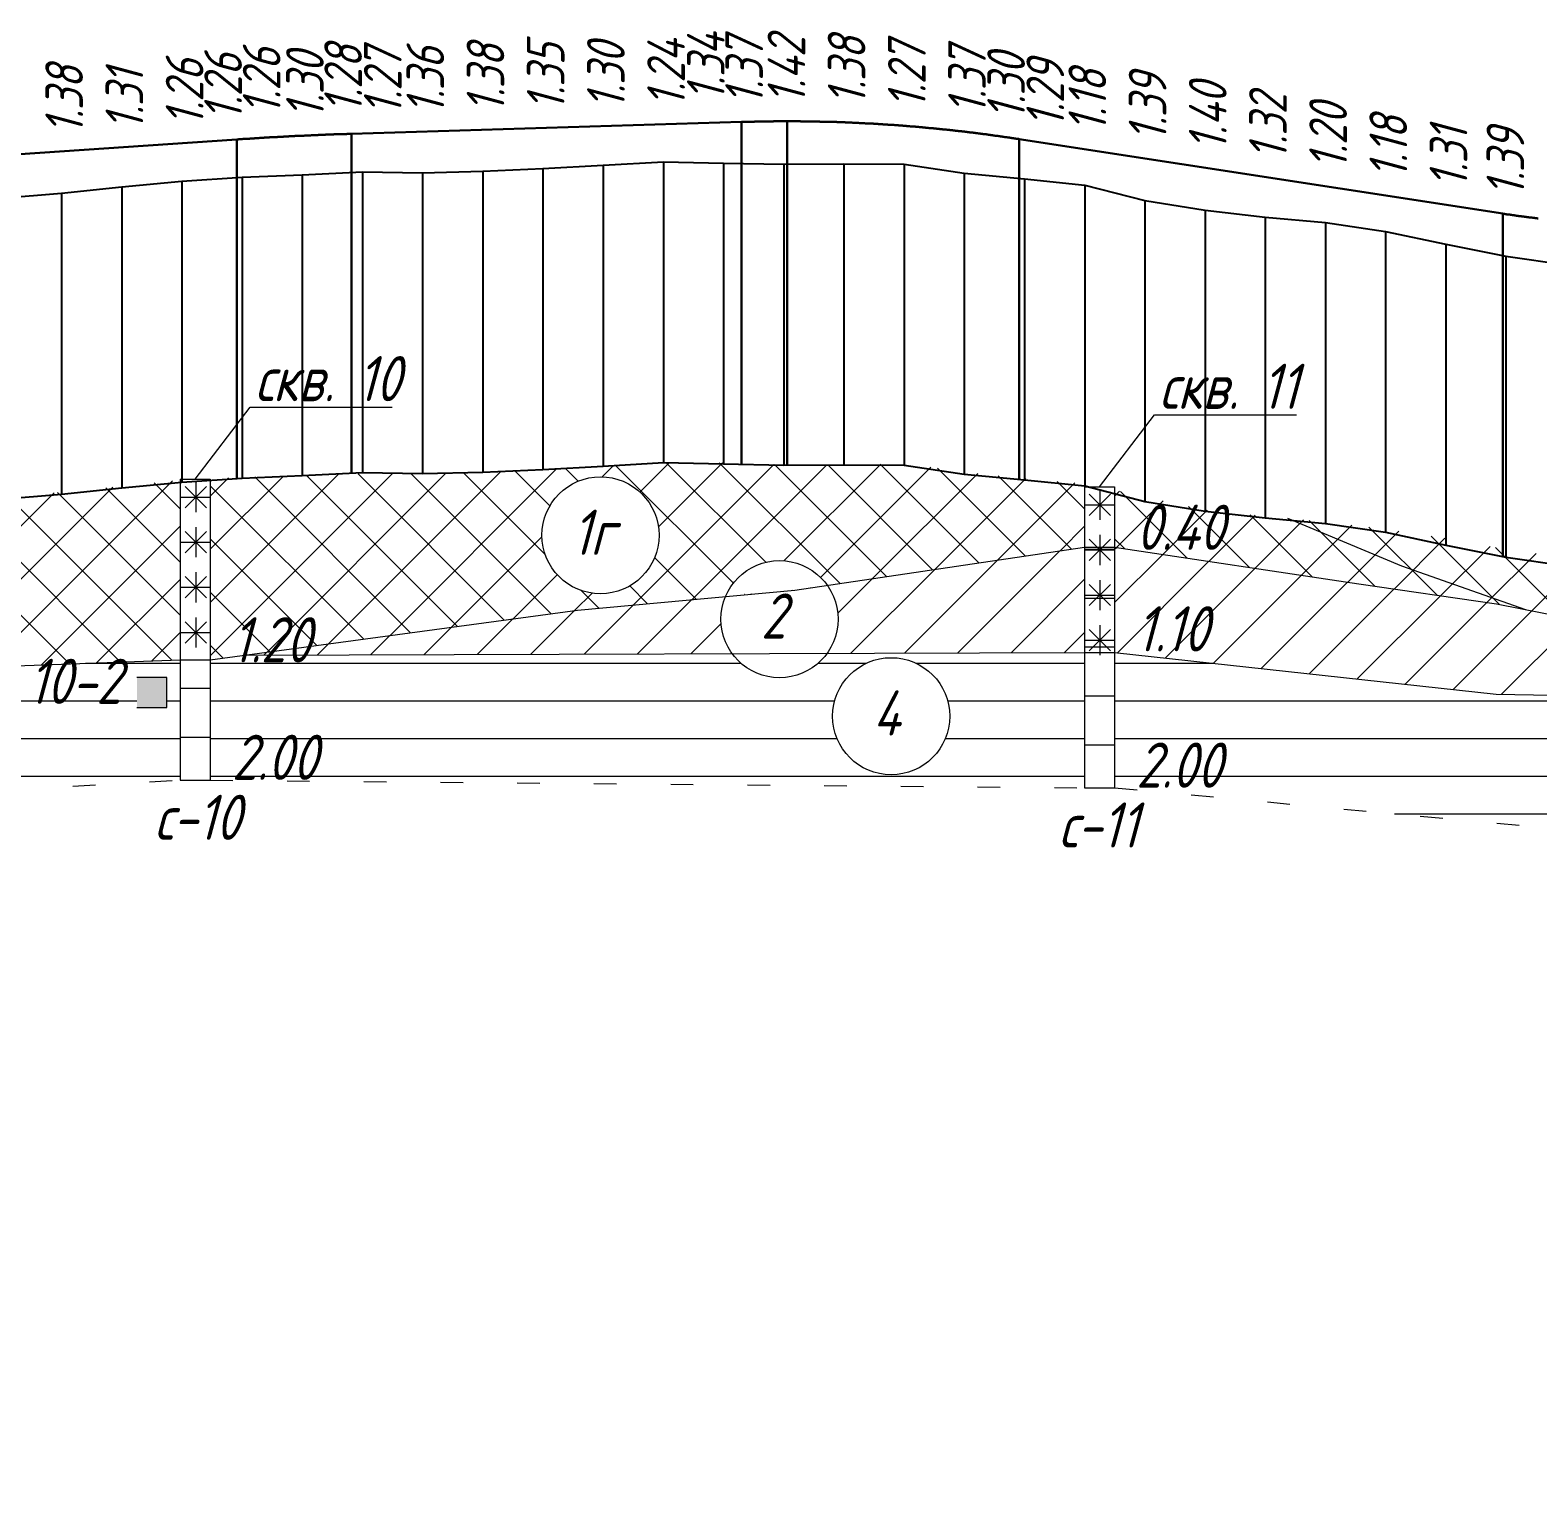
# Model space of a CAD drawing. Extents: x 2172 to 5772, y -842 to -248.
# Drawn here: x 2805.1 to 2905.3, y -519.5 to -422.9 of the extents above; entities that cross this region are included whole.
import ezdxf

# ---------------------------------------------------------------- set-up
doc = ezdxf.new("R2010")
doc.units = 0
doc.header["$MEASUREMENT"] = 0
doc.linetypes.add('CONTI', pattern=[0])
doc.linetypes.add('STROT', pattern=[1.7, 0.5, -1.2])
doc.layers.add('геология', color=7, linetype='CONTINUOUS', lineweight=20)
doc.layers.add('КРАСНЫЙ_ПРОФИЛЬ', color=1, linetype='CONTINUOUS', lineweight=30)
doc.layers.add('РАБОЧИЕ_ОТМЕТКИ', color=1, linetype='CONTINUOUS')
doc.layers.add('ЧЕРНЫЙ_ПРОФИЛЬ', color=7, linetype='CONTINUOUS')
doc.styles.add('ГОСТ', font='gost.TTF', dxfattribs={"oblique": 15, "height": 1})
pattern_1 = [(180, (5161.7915, -2917.6307), (-7e-16, -3.25), [])]

msp = doc.modelspace()

# ---------------------------------------------------------------- hatches: boundary and pattern name
at = {"layer": 'геология', "linetype": 'Continuous'}
h = msp.add_hatch(dxfattribs=at)
h.set_pattern_fill('ANSI31', scale=20, angle=135, style=0)
h.set_pattern_definition([(180, (2172.2283, -872.4663), (-4e-16, -2.5), [])])
h.paths.add_polyline_path([(3105.68, -497.89), (3100.3, -497.51), (3100.3, -519.51)])
h.paths.add_polyline_path([(3098.3, -497.51), (3069.03, -496.46), (3098.3, -519.51)])
h.paths.add_polyline_path([(3095.38, -507.84, -1), (3087.6, -507.84, -1)], flags=16)
h.paths.add_polyline_path([(3098.3, -478.51), (3094.27, -477.33), (3075.95, -477.86), (3057.94, -477.73), (3057.94, -487.73), (3069.03, -496.46), (3098.3, -497.51)])
h.paths.add_polyline_path([(3082.55, -484.72, -1), (3090.33, -484.72, -1)], flags=16)
h.paths.add_polyline_path([(3107.23, -478.3), (3100.3, -478.51), (3100.3, -497.51), (3105.68, -497.89), (3107.23, -491.68)])
h.paths.add_polyline_path([(3055.94, -477.73), (2997.85, -470.68), (2997.85, -480.68), (3055.94, -487.73)])
h.paths.add_polyline_path([(3020.09, -478.79, -1), (3027.87, -478.79, -1)], flags=16)
h.paths.add_polyline_path([(2995.85, -470.68), (2937.15, -467.61), (2937.15, -478.61), (2995.85, -480.68)])
h.paths.add_polyline_path([(2965.27, -474.52, -1), (2973.05, -474.52, -1)], flags=16)
h.paths.add_polyline_path([(2935.15, -467.61), (2902.58, -467.01), (2877.22, -464.24), (2877.22, -473.24), (2935.15, -478.61)])
h.paths.add_polyline_path([(2875.22, -464.24), (2858.1, -464.3, -0.510101), (2851.8, -464.32), (2819.36, -464.43), (2817.12, -464.73), (2817.12, -472.73), (2875.22, -473.24)])
h.paths.add_polyline_path([(2866.26, -468.48, -1), (2858.48, -468.48, -1)], flags=16)
h.paths.add_polyline_path([(2815.12, -464.73), (2788.34, -465.73), (2757.07, -466.98), (2757.07, -475.98), (2815.12, -472.73)])
h.paths.add_polyline_path([(2812.24, -467.9), (2812.24, -465.9), (2814.24, -465.9), (2814.24, -467.9)], flags=16)
h.paths.add_polyline_path([(2755.07, -466.98), (2747.59, -468.75), (2747.59, -484.75), (2752.78, -485.12), (2755.07, -475.98)])
h.paths.add_polyline_path([(2745.59, -468.75), (2724.06, -461.57), (2697.03, -456.87), (2697.03, -469.87), (2715.94, -483.84), (2745.59, -484.75)])
h.paths.add_polyline_path([(2738.95, -474.79, -1), (2731.17, -474.79, -1)], flags=16)
h.paths.add_polyline_path([(2695.03, -456.87), (2675.65, -450.32), (2667.14, -449.29), (2664.2, -449.58, -0.625343), (2657.24, -450.25), (2657.05, -450.27), (2635.84, -449.68), (2635.84, -466.68), (2695.03, -469.87)])
h.paths.add_polyline_path([(2656.51, -459.65, -1), (2664.29, -459.65, -1)], flags=16)
h.paths.add_polyline_path([(2633.84, -449.68), (2615.67, -450.31), (2610.45, -450.49), (2575.11, -449.87), (2575.11, -466.37), (2630.66, -466.66), (2630.66, -464.73), (2632.66, -464.73), (2632.66, -466.67), (2633.84, -466.68)])
h.paths.add_polyline_path([(2573.11, -449.87), (2545.31, -449.81), (2534.16, -449.94), (2525.13, -450.37), (2516.1, -450.79), (2516.1, -466.79), (2573.11, -466.37)])
h.paths.add_polyline_path([(2514.1, -450.8), (2502.32, -453.24), (2488.41, -456.14), (2473.99, -463.35), (2473.99, -477.35), (2501.92, -477.29), (2514.1, -466.79)])
h.paths.add_polyline_path([(2492.07, -466.48, -1), (2484.29, -466.48, -1)], flags=16)
h.paths.add_polyline_path([(3100.97, -498.54), (3109.71, -498.54), (3109.71, -494.03), (3100.97, -494.03)], flags=9)
h.paths.add_polyline_path([(3089.5, -509.89), (3093.52, -509.89), (3093.52, -505.39), (3089.5, -505.39)], flags=8)
h.paths.add_polyline_path([(3084.45, -486.77), (3088.69, -486.77), (3088.69, -482.27), (3084.45, -482.27)], flags=8)
h.paths.add_polyline_path([(3058.62, -488.46), (3067.36, -488.46), (3067.36, -483.96), (3058.62, -483.96)], flags=24)
h.paths.add_polyline_path([(3053.47, -492.45), (3062.42, -492.45), (3062.42, -487.95), (3053.47, -487.95)], flags=9)
h.paths.add_polyline_path([(3100.97, -479.4), (3109.71, -479.4), (3109.71, -474.89), (3100.97, -474.89)], flags=9)
h.paths.add_polyline_path([(3022, -480.84), (3026.23, -480.84), (3026.23, -476.33), (3022, -476.33)], flags=8)
h.paths.add_polyline_path([(2998.52, -481.41), (3007.26, -481.41), (3007.26, -476.9), (2998.52, -476.9)], flags=25)
h.paths.add_polyline_path([(2967.17, -476.57), (2971.41, -476.57), (2971.41, -472.06), (2967.17, -472.06)], flags=8)
h.paths.add_polyline_path([(2937.82, -479.35), (2946.56, -479.35), (2946.56, -474.84), (2937.82, -474.84)], flags=25)
h.paths.add_polyline_path([(2877.9, -473.98), (2886.64, -473.98), (2886.64, -469.47), (2877.9, -469.47)], flags=25)
h.paths.add_polyline_path([(2860.39, -470.53), (2864.62, -470.53), (2864.62, -466.02), (2860.39, -466.02)], flags=8)
h.paths.add_polyline_path([(2817.8, -473.46), (2826.54, -473.46), (2826.54, -468.96), (2817.8, -468.96)], flags=9)
h.paths.add_polyline_path([(2817.8, -465.65), (2825.89, -465.65), (2825.89, -461.14), (2817.8, -461.14)], flags=9)
h.paths.add_polyline_path([(2804.27, -468.41), (2813.44, -468.41), (2813.44, -463.9), (2804.27, -463.9)], flags=9)
h.paths.add_polyline_path([(2757.74, -476.72), (2766.49, -476.72), (2766.49, -472.21), (2757.74, -472.21)], flags=9)
h.paths.add_polyline_path([(2757.75, -467.73), (2765.2, -467.73), (2765.2, -463.23), (2757.75, -463.23)], flags=9)
h.paths.add_polyline_path([(2752.59, -480.71), (2760.26, -480.71), (2760.26, -476.2), (2752.59, -476.2)], flags=9)
h.paths.add_polyline_path([(2748.27, -485.56), (2757.01, -485.56), (2757.01, -481.05), (2748.27, -481.05)], flags=9)
h.paths.add_polyline_path([(2748.27, -469.61), (2756.15, -469.61), (2756.15, -465.1), (2748.27, -465.1)], flags=9)
h.paths.add_polyline_path([(2733.07, -476.84), (2737.31, -476.84), (2737.31, -472.34), (2733.07, -472.34)], flags=8)
h.paths.add_polyline_path([(2697.71, -470.61), (2706.45, -470.61), (2706.45, -466.1), (2697.71, -466.1)], flags=24)
h.paths.add_polyline_path([(2692.56, -474.59), (2700.22, -474.59), (2700.22, -470.09), (2692.56, -470.09)], flags=9)
h.paths.add_polyline_path([(2658.42, -461.7), (2662.65, -461.7), (2662.65, -457.19), (2658.42, -457.19)], flags=8)
h.paths.add_polyline_path([(2636.52, -467.41), (2645.26, -467.41), (2645.26, -462.9), (2636.52, -462.9)], flags=25)
h.paths.add_polyline_path([(2636.52, -450.54), (2645.04, -450.54), (2645.04, -446.04), (2636.52, -446.04)], flags=9)
h.paths.add_polyline_path([(2624.01, -467.23), (2631.25, -467.23), (2631.25, -462.73), (2624.01, -462.73)], flags=9)
h.paths.add_polyline_path([(2575.79, -467.1), (2584.53, -467.1), (2584.53, -462.6), (2575.79, -462.6)], flags=9)
h.paths.add_polyline_path([(2575.79, -450.71), (2584.1, -450.71), (2584.1, -446.2), (2575.79, -446.2)], flags=9)
h.paths.add_polyline_path([(2516.77, -467.53), (2525.51, -467.53), (2525.51, -463.02), (2516.77, -463.02)], flags=9)
h.paths.add_polyline_path([(2516.77, -451.63), (2525.51, -451.63), (2525.51, -447.13), (2516.77, -447.13)], flags=9)
h.paths.add_polyline_path([(2486.19, -468.53), (2490.43, -468.53), (2490.43, -464.02), (2486.19, -464.02)], flags=8)
h.paths.add_polyline_path([(2474.67, -478.32), (2483.41, -478.32), (2483.41, -473.81), (2474.67, -473.81)], flags=9)
h.paths.add_polyline_path([(2474.67, -464.03), (2482.77, -464.03), (2482.77, -459.53), (2474.67, -459.53)], flags=24)
h = msp.add_hatch(dxfattribs=at)
h.set_pattern_fill('ANSI37', color=1, scale=20, style=0)
h.set_pattern_definition([(45, (2172.2283, -872.4663), (-1.767767, 1.767767), []), (135, (2172.2283, -872.4663), (-1.767767, -1.767767), [])])
h.paths.add_polyline_path([(2633.84, -446.71), (2631.23, -446.79), (2627.25, -447.23), (2623.27, -447.6), (2619.23, -447.35), (2615.19, -447), (2611.23, -446.81), (2609.47, -446.76), (2582.25, -450), (2610.45, -450.49), (2615.67, -450.31), (2633.84, -449.68)])
edge = h.paths.add_edge_path()
edge.add_arc((2660.56, -448.22), 3.89, 155.4244, 180, ccw=False)
edge.add_line((2657.02, -446.6), (2655.23, -446.7))
edge.add_line((2655.23, -446.7), (2651.23, -446.78))
edge.add_line((2651.23, -446.78), (2647.23, -446.74))
edge.add_line((2647.23, -446.74), (2643.23, -446.68))
edge.add_line((2643.23, -446.68), (2639.23, -446.68))
edge.add_line((2639.23, -446.68), (2635.84, -446.67))
edge.add_line((2635.84, -446.67), (2635.84, -449.68))
edge.add_line((2635.84, -449.68), (2657.05, -450.27))
edge.add_line((2657.05, -450.27), (2657.24, -450.25))
edge.add_arc((2660.56, -448.22), 3.89, 180, 211.469, ccw=False)
edge = h.paths.add_edge_path()
edge.add_line((2687.23, -448.55), (2683.23, -448.13))
edge.add_line((2683.23, -448.13), (2679.23, -447.52))
edge.add_line((2679.23, -447.52), (2675.19, -447.09))
edge.add_line((2675.19, -447.09), (2671.23, -446.81))
edge.add_line((2671.23, -446.81), (2667.17, -446.39))
edge.add_line((2667.17, -446.39), (2663.71, -445.93))
edge.add_arc((2660.56, -448.22), 3.89, 0, 35.9895, ccw=False)
edge.add_arc((2660.56, -448.22), 3.89, 339.5472, 360, ccw=False)
edge.add_line((2664.2, -449.58), (2667.14, -449.29))
edge.add_line((2667.14, -449.29), (2675.65, -450.32))
edge.add_line((2675.65, -450.32), (2695.03, -456.87))
edge.add_line((2695.03, -456.87), (2695.03, -449.87))
edge.add_line((2695.03, -449.87), (2696.03, -449.87))
edge.add_line((2696.03, -449.87), (2695.23, -449.73))
edge.add_line((2695.23, -449.73), (2691.23, -449.08))
edge.add_line((2691.23, -449.08), (2687.23, -448.55))
h.paths.add_polyline_path([(2745.59, -455.74), (2743.23, -455.72), (2742.07, -455.58), (2739.23, -456.07), (2735.23, -456.46), (2731.23, -456.3), (2727.23, -455.63), (2723.23, -454.86), (2719.23, -454.05), (2715.23, -453.25), (2711.23, -452.5), (2707.23, -451.93), (2703.23, -451.26), (2699.23, -450.46), (2697.03, -450.06), (2697.03, -456.87), (2724.06, -461.57), (2745.59, -468.75)])
h.paths.add_polyline_path([(2755.07, -455.97), (2751.23, -455.87), (2747.59, -455.77), (2747.59, -468.75), (2755.07, -466.98)])
h.paths.add_polyline_path([(2815.12, -452.78), (2811.23, -453.19), (2807.23, -453.58), (2803.23, -453.91), (2799.23, -454.23), (2795.23, -454.5), (2791.23, -454.73), (2787.23, -454.85), (2783.23, -454.99), (2779.23, -455.19), (2775.23, -455.55), (2771.23, -455.79), (2767.23, -455.9), (2763.23, -455.95), (2759.23, -456.01), (2757.07, -455.99), (2757.07, -466.98), (2788.34, -465.73), (2815.12, -464.73)])
edge = h.paths.add_edge_path(flags=16)
edge.add_arc((2783.43, -460.22), 3.89, 0, 360)
edge = h.paths.add_edge_path()
edge.add_line((2875.22, -453.24), (2876.22, -453.24))
edge.add_line((2876.22, -453.24), (2875.23, -453.03))
edge.add_line((2875.23, -453.03), (2871.23, -452.68))
edge.add_line((2871.23, -452.68), (2867.23, -452.25))
edge.add_line((2867.23, -452.25), (2863.23, -451.67))
edge.add_line((2863.23, -451.67), (2859.23, -451.8))
edge.add_line((2859.23, -451.8), (2855.23, -451.78))
edge.add_line((2855.23, -451.78), (2851.23, -451.63))
edge.add_line((2851.23, -451.63), (2847.23, -451.64))
edge.add_line((2847.23, -451.64), (2843.23, -451.89))
edge.add_line((2843.23, -451.89), (2839.23, -452.09))
edge.add_line((2839.23, -452.09), (2835.23, -452.27))
edge.add_line((2835.23, -452.27), (2831.23, -452.33))
edge.add_line((2831.23, -452.33), (2827.23, -452.36))
edge.add_line((2827.23, -452.36), (2823.23, -452.49))
edge.add_line((2823.23, -452.49), (2819.23, -452.6))
edge.add_line((2819.23, -452.6), (2817.12, -452.69))
edge.add_line((2817.12, -452.69), (2817.12, -464.73))
edge.add_line((2817.12, -464.73), (2841.52, -461.43))
edge.add_line((2841.52, -461.43), (2851.36, -460.52))
edge.add_arc((2854.95, -462.03), 3.89, 35.2709, 157.3165, ccw=False)
edge.add_line((2858.12, -459.78), (2875.22, -457.24))
edge.add_line((2875.22, -457.24), (2875.22, -453.24))
edge = h.paths.add_edge_path(flags=16)
edge.add_arc((2843.05, -456.45), 3.89, 0, 360)
h.paths.add_polyline_path([(2888.74, -455.33), (2887.23, -455.19), (2883.23, -454.77), (2879.23, -453.9), (2877.22, -453.46), (2877.22, -457.24), (2893.45, -459.68), (2902.6, -461.02), (2904.55, -461.4), (2896.31, -458.51)])
h.paths.add_polyline_path([(2935.15, -458.59), (2931.23, -458.34), (2927.23, -458.36), (2923.23, -458.39), (2919.23, -458.34), (2915.23, -458.03), (2911.23, -458.11), (2907.23, -457.94), (2903.23, -457.38), (2899.23, -456.66), (2895.23, -456.03), (2891.23, -455.58), (2888.74, -455.33), (2896.31, -458.51), (2904.55, -461.4), (2908.33, -462.13), (2918.13, -462.45), (2926.47, -461.49), (2935.15, -460.11)])
h.paths.add_polyline_path([(2983.23, -458.91), (2979.23, -458.47), (2975.23, -458), (2971.23, -457.83), (2967.23, -457.76), (2963.23, -458.26), (2959.23, -458.32), (2955.23, -458.33), (2951.23, -458.42), (2947.23, -458.48), (2943.23, -458.53), (2939.23, -458.67), (2937.15, -458.63), (2937.15, -460.11), (2952.45, -460.33), (2964.35, -460.26), (2968.65, -459.63), (2976.39, -460.02), (2995.85, -461.68), (2995.85, -460.63), (2995.23, -460.61), (2991.23, -460.04), (2987.23, -459.37)])
h.paths.add_polyline_path([(3035.23, -464.71), (3031.23, -464.53), (3027.23, -464.37), (3023.23, -463.96), (3019.23, -463.4), (3015.23, -462.76), (3011.23, -461.9), (3007.23, -461.25), (3003.23, -460.94), (2999.23, -460.78), (2997.85, -460.72), (2997.85, -461.68), (3007.24, -462.45), (3015.76, -464.47), (3028.12, -466.35), (3036.55, -466.35), (3044.55, -467.49), (3055.94, -469.73), (3055.94, -467.73), (3056.94, -467.73), (3055.23, -467.39), (3051.23, -466.63), (3047.23, -466.09), (3043.23, -465.7), (3039.23, -465.3)])
edge = h.paths.add_edge_path()
edge.add_arc((3085.65, -471.87), 3.89, 119.5058, 180, ccw=False)
edge.add_line((3083.74, -468.48), (3083.23, -468.44))
edge.add_line((3083.23, -468.44), (3079.23, -468.33))
edge.add_line((3079.23, -468.33), (3075.23, -469.28))
edge.add_line((3075.23, -469.28), (3071.23, -469.42))
edge.add_line((3071.23, -469.42), (3067.23, -469.15))
edge.add_line((3067.23, -469.15), (3063.23, -468.64))
edge.add_line((3063.23, -468.64), (3059.23, -468.19))
edge.add_line((3059.23, -468.19), (3057.94, -467.93))
edge.add_line((3057.94, -467.93), (3057.94, -469.73))
edge.add_line((3057.94, -469.73), (3066.48, -472.34))
edge.add_line((3066.48, -472.34), (3075.04, -473.37))
edge.add_line((3075.04, -473.37), (3081.67, -474.77))
edge.add_line((3081.67, -474.77), (3083.43, -475.06))
edge.add_arc((3085.65, -471.87), 3.89, 180, 235.0607, ccw=False)
edge = h.paths.add_edge_path()
edge.add_line((3098.3, -469.57), (3097.55, -469.63))
edge.add_line((3097.55, -469.63), (3095.23, -469.54))
edge.add_line((3095.23, -469.54), (3091.23, -469.35))
edge.add_line((3091.23, -469.35), (3088.2, -468.93))
edge.add_arc((3085.65, -471.87), 3.89, 0, 49.03, ccw=False)
edge.add_arc((3085.65, -471.87), 3.89, -73.4719, 0, ccw=False)
edge.add_line((3086.76, -475.6), (3090.24, -476.16))
edge.add_line((3090.24, -476.16), (3098.3, -478.51))
edge.add_line((3098.3, -478.51), (3098.3, -469.57))
h.paths.add_polyline_path([(3107.23, -469.65), (3103.23, -469.52), (3100.3, -469.51), (3100.3, -478.51), (3107.23, -478.3)])
h.paths.add_polyline_path([(2937.82, -461.04), (2945.7, -461.04), (2945.7, -456.53), (2937.82, -456.53)])
h.paths.add_polyline_path([(2998.52, -462.45), (3006.62, -462.45), (3006.62, -457.95), (2998.52, -457.95)])
h.paths.add_polyline_path([(3058.62, -470.59), (3067.36, -470.59), (3067.36, -466.08), (3058.62, -466.08)])
h.paths.add_polyline_path([(3100.97, -479.4), (3109.71, -479.4), (3109.71, -474.89), (3100.97, -474.89)])
h = msp.add_hatch(dxfattribs=at)
h.set_pattern_fill('ANSI31', scale=20, style=0)
h.set_pattern_definition([(45, (3009.719, -466.3003), (-1.767767, 1.767767), [])])
h.paths.add_polyline_path([(3024.68, -465.91), (3015.76, -464.47), (3007.24, -462.45), (2997.85, -461.68), (2997.85, -470.68), (3055.94, -477.73), (3055.94, -469.73), (3044.55, -467.49), (3036.55, -466.35), (3028.12, -466.35), (3024.68, -465.91, -0.370657), (3027.98, -469.75, -1), (3020.2, -469.75, -0.459155)], flags=16)
h.paths.add_polyline_path([(2270.88, -479.49), (2269.8, -479.49), (2269.8, -481.49), (2267.8, -481.49), (2267.8, -479.49), (2267.23, -479.49), (2267.23, -485.49), (2270.88, -485.49)])
h.paths.add_polyline_path([(2283.85, -477.58), (2272.88, -479.49), (2272.88, -485.49), (2281.35, -483.87), (2283.85, -483.1)])
h.paths.add_polyline_path([(2289.15, -476.66), (2283.85, -477.58), (2283.85, -483.1), (2289.15, -481.46)])
h.paths.add_polyline_path([(2324.49, -470.53), (2289.15, -476.66), (2289.15, -481.46)])
h.paths.add_polyline_path([(2452.64, -457.26), (2408.72, -463.75), (2452.64, -462.26)])
h.paths.add_polyline_path([(2471.99, -457.35), (2454.64, -457.26), (2454.64, -462.26), (2471.99, -463.35)])
h.paths.add_polyline_path([(2488.41, -456.14), (2473.99, -457.35), (2473.99, -463.35)])
h.paths.add_polyline_path([(2875.22, -457.24), (2858.12, -459.78, -0.155125), (2858.84, -462.03, -0.157311), (2858.1, -464.3), (2875.22, -464.24)])
h.paths.add_polyline_path([(2851.06, -462.03, -0.0993), (2851.36, -460.52), (2841.52, -461.43), (2819.36, -464.43), (2851.8, -464.32, -0.15899)])
h.paths.add_polyline_path([(2745.59, -484.75), (2715.94, -483.84), (2745.59, -505.75)])
h.paths.add_polyline_path([(2738.51, -490.07, -1), (2730.73, -490.07, -1)], flags=16)
h.paths.add_polyline_path([(2752.78, -485.12), (2747.59, -484.75), (2747.59, -505.75)])
h.paths.add_polyline_path([(2935.15, -460.11), (2926.47, -461.49), (2918.13, -462.45), (2908.33, -462.13), (2902.6, -461.02), (2893.45, -459.68), (2877.22, -457.24), (2877.22, -464.24), (2902.58, -467.01), (2935.15, -467.61)])
h.paths.add_polyline_path([(2995.85, -461.68), (2976.39, -460.02), (2968.65, -459.63), (2964.35, -460.26), (2952.45, -460.33), (2937.15, -460.11), (2937.15, -467.61), (2995.85, -470.68)])
h.paths.add_polyline_path([(2965.26, -464.37, -1), (2973.04, -464.37, -1)], flags=16)
h.paths.add_polyline_path([(3024.68, -465.91), (3015.76, -464.47), (3007.24, -462.45), (2997.85, -461.68), (2997.85, -470.68), (3023.62, -473.61, -0.37925), (3020.2, -469.75, -0.459155)], flags=0)
h.paths.add_polyline_path([(3055.94, -469.73), (3044.55, -467.49), (3036.55, -466.35), (3028.12, -466.35), (3015.76, -464.47), (3007.24, -462.45), (2997.85, -461.68), (2997.85, -470.68), (3055.94, -477.73)])
h.paths.add_polyline_path([(3020.2, -469.75, -1), (3027.98, -469.75, -1)], flags=0)
h.paths.add_polyline_path([(3022.11, -471.8), (3026.34, -471.8), (3026.34, -467.3), (3022.11, -467.3)], flags=8)
h.paths.add_polyline_path([(2998.52, -471.4), (3006.62, -471.4), (3006.62, -466.9), (2998.52, -466.9)], flags=8)
h.paths.add_polyline_path([(2998.52, -471.4), (3006.62, -471.4), (3006.62, -466.9), (2998.52, -466.9)], flags=8)
h = msp.add_hatch(dxfattribs=at)
h.set_pattern_fill('ANSI31', scale=26, angle=135, style=0)
h.set_pattern_definition(pattern_1)
h.paths.add_polyline_path([(2877.22, -457.24), (2875.22, -457.24), (2875.22, -464.24), (2877.22, -464.24)])
h = msp.add_hatch(dxfattribs=at)
h.set_pattern_fill('ANSI31', scale=26, angle=135, style=0)
h.set_pattern_definition([(180, (5134.7014, -2917.1164), (-7e-16, -3.25), [])])
h.paths.add_polyline_path([(2817.12, -464.73), (2815.12, -464.73), (2815.12, -472.73), (2817.12, -472.73)])
h = msp.add_hatch(dxfattribs=at)
h.set_pattern_fill('ANSI31', scale=26, angle=135, style=0)
h.set_pattern_definition(pattern_1)
h.paths.add_polyline_path([(2877.22, -464.24), (2875.22, -464.24), (2875.22, -473.24), (2877.22, -473.24)])
at = {"layer": 'геология', "ltscale": 7}
msp.add_hatch(color=7, dxfattribs=at).paths.add_polyline_path([(2814.24, -467.9), (2814.24, -465.9), (2812.24, -465.9), (2812.24, -467.9)])

# ---------------------------------------------------------------- linework, layer by layer
at = {"layer": 'геология', "color": 7, "linetype": 'Continuous'}
for p, q in [((2816.12, -452.73), (2819.77, -447.93)), ((2819.77, -447.93), (2829.21, -447.93)), ((2876.22, -453.24), (2879.87, -448.44)), ((2879.87, -448.44), (2889.31, -448.44)), ((2815.12, -452.73), (2817.12, -452.73)), ((2875.22, -453.24), (2877.22, -453.24)), ((2896.31, -458.51), (2888.74, -455.33)), ((2855.96, -460.1), (2875.22, -457.24)), ((2875.22, -457.24), (2877.22, -457.24)), ((2875.22, -457.24), (2877.22, -457.24)), ((2877.22, -457.24), (2893.45, -459.68)), ((2904.55, -461.4), (2896.31, -458.51)), ((2893.45, -459.68), (2902.6, -461.02)), ((2841.52, -461.43), (2855.96, -460.1)), ((2817.12, -464.73), (2841.52, -461.43)), ((2902.6, -461.02), (2908.33, -462.13)), ((2788.34, -465.73), (2815.12, -464.73)), ((2815.12, -464.73), (2817.12, -464.73)), ((2815.12, -464.73), (2817.12, -464.73)), ((2819.36, -464.43), (2875.22, -464.24)), ((2875.22, -464.24), (2877.22, -464.24)), ((2875.22, -464.24), (2877.22, -464.24)), ((2877.22, -464.24), (2902.58, -467.01)), ((2902.58, -467.01), (2935.15, -467.61)), ((2815.12, -472.73), (2817.12, -472.73)), ((2815.12, -472.73), (2817.12, -472.73)), ((2875.22, -473.24), (2877.22, -473.24)), ((2875.22, -473.24), (2877.22, -473.24))]:
    msp.add_line(p, q, dxfattribs=at)
at = {"layer": 'геология', "color": 7, "linetype": 'Continuous', "ltscale": 5}
for p, q in [((2815.12, -452.73), (2815.12, -472.73)), ((2817.12, -452.73), (2817.12, -472.73)), ((2875.22, -453.24), (2875.22, -473.24)), ((2877.22, -453.24), (2877.22, -473.24))]:
    msp.add_line(p, q, dxfattribs=at)
at = {"layer": 'геология', "color": 1, "linetype": 'Continuous'}
for p, q in [((2815.44, -454.62), (2816.86, -453.2)), ((2816.86, -454.62), (2815.44, -453.2)), ((2816.15, -452.91), (2816.15, -454.91)), ((2875.53, -455.13), (2876.94, -453.72)), ((2876.94, -455.13), (2875.53, -453.72)), ((2876.24, -453.43), (2876.24, -455.43)), ((2815.15, -453.91), (2817.15, -453.91)), ((2875.24, -454.43), (2877.24, -454.43)), ((2816.15, -455.91), (2816.15, -457.91)), ((2815.15, -456.91), (2817.15, -456.91)), ((2815.44, -457.62), (2816.86, -456.2)), ((2816.86, -457.62), (2815.44, -456.2)), ((2875.53, -458.13), (2876.94, -456.72)), ((2876.94, -458.13), (2875.53, -456.72)), ((2876.24, -456.43), (2876.24, -458.43)), ((2875.24, -457.43), (2877.24, -457.43)), ((2816.15, -458.91), (2816.15, -460.91)), ((2815.15, -459.91), (2817.15, -459.91)), ((2815.44, -460.62), (2816.86, -459.2)), ((2816.86, -460.62), (2815.44, -459.2)), ((2875.53, -461.13), (2876.94, -459.72)), ((2876.94, -461.13), (2875.53, -459.72)), ((2876.24, -459.43), (2876.24, -461.43)), ((2875.24, -460.43), (2877.24, -460.43)), ((2816.15, -461.91), (2816.15, -463.91)), ((2815.15, -462.91), (2817.15, -462.91)), ((2815.44, -463.62), (2816.86, -462.2)), ((2816.86, -463.62), (2815.44, -462.2)), ((2875.53, -464.13), (2876.94, -462.72)), ((2876.94, -464.13), (2875.53, -462.72)), ((2876.24, -462.43), (2876.24, -464.43)), ((2875.24, -463.43), (2877.24, -463.43))]:
    msp.add_line(p, q, dxfattribs=at)
at = {"layer": 'геология', "color": 7, "ltscale": 7}
for p, q in [((2814.24, -465.9), (2812.24, -465.9)), ((2814.24, -467.9), (2814.24, -465.9)), ((2812.24, -467.9), (2814.24, -467.9))]:
    msp.add_line(p, q, dxfattribs=at)
at = {"layer": 'геология', "color": 7, "linetype": 'STROT', "ltscale": 3}
for p, q in [((2757.07, -475.98), (2815.12, -472.73)), ((2817.12, -472.73), (2875.22, -473.24)), ((2877.22, -473.24), (2935.15, -478.61))]:
    msp.add_line(p, q, dxfattribs=at)
at = {"layer": 'геология', "color": 7, "linetype": 'Continuous'}
for centre in [(2843.05, -456.45), (2854.95, -462.03), (2862.37, -468.48)]:
    msp.add_circle(centre, 3.89, dxfattribs=at)
at = {"layer": 'КРАСНЫЙ_ПРОФИЛЬ'}
for p, q in [((2826.5, -429.77), (2852.42, -428.98)), ((2826.5, -429.77), (2826.5, -452.32)), ((2852.42, -428.98), (2852.42, -451.72)), ((2855.46, -428.93), (2855.46, -451.78)), ((2775.63, -433.1), (2818.89, -430.14)), ((2818.89, -430.14), (2818.89, -452.66)), ((2870.87, -430.12), (2870.87, -452.72)), ((2870.87, -430.12), (2903.01, -435.07)), ((2903.01, -435.07), (2903.01, -457.84))]:
    msp.add_line(p, q, dxfattribs=at)
for points in [[(2818.89, -430.14), (2818.93, -430.14), (2818.97, -430.14), (2819.01, -430.13), (2819.05, -430.13), (2819.09, -430.13), (2819.13, -430.13), (2819.17, -430.12), (2819.21, -430.12), (2819.23, -430.12), (2819.25, -430.12), (2819.29, -430.11), (2819.33, -430.11), (2819.37, -430.11), (2819.41, -430.11), (2819.45, -430.1), (2819.49, -430.1), (2819.53, -430.1), (2819.57, -430.1), (2819.61, -430.09), (2819.65, -430.09), (2819.69, -430.09), (2819.73, -430.09), (2819.77, -430.08), (2819.81, -430.08), (2819.85, -430.08), (2819.89, -430.08), (2819.93, -430.07), (2819.97, -430.07), (2820.01, -430.07), (2820.04, -430.07), (2820.08, -430.06), (2820.12, -430.06), (2820.16, -430.06), (2820.2, -430.06), (2820.24, -430.05), (2820.28, -430.05), (2820.32, -430.05), (2820.36, -430.05), (2820.4, -430.04), (2820.44, -430.04), (2820.48, -430.04), (2820.52, -430.04), (2820.56, -430.03), (2820.6, -430.03), (2820.64, -430.03), (2820.68, -430.03), (2820.72, -430.02), (2820.76, -430.02), (2820.8, -430.02), (2820.84, -430.02), (2820.88, -430.02), (2820.92, -430.01), (2820.96, -430.01), (2821, -430.01), (2821.04, -430.01), (2821.08, -430), (2821.12, -430), (2821.16, -430), (2821.2, -430), (2821.24, -429.99), (2821.28, -429.99), (2821.32, -429.99), (2821.36, -429.99), (2821.4, -429.99), (2821.44, -429.98), (2821.48, -429.98), (2821.52, -429.98), (2821.56, -429.98), (2821.6, -429.97), (2821.64, -429.97), (2821.68, -429.97), (2821.72, -429.97), (2821.76, -429.97), (2821.8, -429.96), (2821.84, -429.96), (2821.88, -429.96), (2821.92, -429.96), (2821.96, -429.96), (2822, -429.95), (2822.04, -429.95), (2822.08, -429.95), (2822.12, -429.95), (2822.16, -429.94), (2822.2, -429.94), (2822.24, -429.94), (2822.28, -429.94), (2822.32, -429.94), (2822.36, -429.93), (2822.4, -429.93), (2822.44, -429.93), (2822.48, -429.93), (2822.52, -429.93), (2822.56, -429.92), (2822.6, -429.92), (2822.64, -429.92), (2822.68, -429.92), (2822.72, -429.92), (2822.76, -429.91), (2822.8, -429.91), (2822.84, -429.91), (2822.87, -429.91), (2822.91, -429.91), (2822.95, -429.9), (2822.99, -429.9), (2823.03, -429.9), (2823.07, -429.9), (2823.11, -429.9), (2823.15, -429.9), (2823.19, -429.89), (2823.23, -429.89), (2823.23, -429.89), (2823.27, -429.89), (2823.31, -429.89), (2823.35, -429.89), (2823.39, -429.88), (2823.43, -429.88), (2823.47, -429.88), (2823.51, -429.88), (2823.55, -429.88), (2823.59, -429.87), (2823.63, -429.87), (2823.67, -429.87), (2823.71, -429.87), (2823.75, -429.87), (2823.79, -429.87), (2823.83, -429.86), (2823.87, -429.86), (2823.91, -429.86), (2823.95, -429.86), (2823.99, -429.86), (2824.03, -429.86), (2824.07, -429.85), (2824.11, -429.85), (2824.15, -429.85), (2824.19, -429.85), (2824.23, -429.85), (2824.27, -429.85), (2824.31, -429.84), (2824.35, -429.84), (2824.39, -429.84), (2824.43, -429.84), (2824.47, -429.84), (2824.51, -429.84), (2824.55, -429.83), (2824.59, -429.83), (2824.63, -429.83), (2824.67, -429.83), (2824.71, -429.83), (2824.75, -429.83), (2824.79, -429.82), (2824.83, -429.82), (2824.87, -429.82), (2824.91, -429.82), (2824.95, -429.82), (2824.99, -429.82), (2825.03, -429.82), (2825.07, -429.81), (2825.11, -429.81), (2825.15, -429.81), (2825.19, -429.81), (2825.23, -429.81), (2825.27, -429.81), (2825.31, -429.81), (2825.35, -429.8), (2825.39, -429.8), (2825.43, -429.8), (2825.47, -429.8), (2825.51, -429.8), (2825.55, -429.8), (2825.59, -429.8), (2825.63, -429.79), (2825.67, -429.79), (2825.7, -429.79), (2825.74, -429.79), (2825.78, -429.79), (2825.82, -429.79), (2825.86, -429.79), (2825.9, -429.78), (2825.94, -429.78), (2825.98, -429.78), (2826.02, -429.78), (2826.06, -429.78), (2826.1, -429.78), (2826.14, -429.78), (2826.18, -429.78), (2826.22, -429.77), (2826.26, -429.77), (2826.3, -429.77), (2826.34, -429.77), (2826.38, -429.77), (2826.42, -429.77), (2826.46, -429.77), (2826.5, -429.77)], [(2852.42, -428.98), (2852.46, -428.98), (2852.5, -428.97), (2852.54, -428.97), (2852.58, -428.97), (2852.62, -428.97), (2852.66, -428.97), (2852.7, -428.97), (2852.74, -428.97), (2852.78, -428.97), (2852.82, -428.97), (2852.86, -428.96), (2852.9, -428.96), (2852.94, -428.96), (2852.98, -428.96), (2853.02, -428.96), (2853.06, -428.96), (2853.1, -428.96), (2853.14, -428.96), (2853.18, -428.96), (2853.22, -428.96), (2853.26, -428.96), (2853.3, -428.95), (2853.34, -428.95), (2853.38, -428.95), (2853.42, -428.95), (2853.46, -428.95), (2853.5, -428.95), (2853.54, -428.95), (2853.58, -428.95), (2853.62, -428.95), (2853.66, -428.95), (2853.7, -428.95), (2853.74, -428.95), (2853.78, -428.95), (2853.82, -428.94), (2853.86, -428.94), (2853.9, -428.94), (2853.94, -428.94), (2853.98, -428.94), (2854.02, -428.94), (2854.06, -428.94), (2854.1, -428.94), (2854.13, -428.94), (2854.17, -428.94), (2854.21, -428.94), (2854.25, -428.94), (2854.29, -428.94), (2854.33, -428.94), (2854.37, -428.94), (2854.41, -428.94), (2854.45, -428.94), (2854.49, -428.94), (2854.53, -428.94), (2854.57, -428.93), (2854.61, -428.93), (2854.65, -428.93), (2854.69, -428.93), (2854.73, -428.93), (2854.77, -428.93), (2854.81, -428.93), (2854.85, -428.93), (2854.89, -428.93), (2854.93, -428.93), (2854.97, -428.93), (2855.01, -428.93), (2855.05, -428.93), (2855.09, -428.93), (2855.13, -428.93), (2855.17, -428.93), (2855.21, -428.93), (2855.23, -428.93), (2855.25, -428.93), (2855.29, -428.93), (2855.33, -428.93), (2855.37, -428.93), (2855.41, -428.93), (2855.45, -428.93), (2855.49, -428.93), (2855.53, -428.93), (2855.57, -428.93), (2855.61, -428.93), (2855.65, -428.93), (2855.69, -428.93), (2855.73, -428.93), (2855.77, -428.93), (2855.81, -428.93), (2855.85, -428.93), (2855.89, -428.93), (2855.93, -428.93), (2855.97, -428.93), (2856.01, -428.93), (2856.05, -428.93), (2856.09, -428.93), (2856.13, -428.93), (2856.17, -428.93), (2856.21, -428.93), (2856.25, -428.93), (2856.29, -428.93), (2856.33, -428.93), (2856.37, -428.94), (2856.41, -428.94), (2856.45, -428.94), (2856.49, -428.94), (2856.53, -428.94), (2856.57, -428.94), (2856.61, -428.94), (2856.65, -428.94), (2856.69, -428.94), (2856.73, -428.94), (2856.77, -428.94), (2856.81, -428.94), (2856.85, -428.94), (2856.89, -428.94), (2856.93, -428.94), (2856.97, -428.94), (2857.01, -428.94), (2857.05, -428.94), (2857.09, -428.94), (2857.13, -428.95), (2857.17, -428.95), (2857.21, -428.95), (2857.25, -428.95), (2857.29, -428.95), (2857.33, -428.95), (2857.37, -428.95), (2857.41, -428.95), (2857.45, -428.95), (2857.49, -428.95), (2857.53, -428.95), (2857.57, -428.95), (2857.61, -428.95), (2857.65, -428.96), (2857.69, -428.96), (2857.73, -428.96), (2857.77, -428.96), (2857.81, -428.96), (2857.85, -428.96), (2857.89, -428.96), (2857.93, -428.96), (2857.97, -428.96), (2858.01, -428.96), (2858.05, -428.96), (2858.09, -428.97), (2858.13, -428.97), (2858.17, -428.97), (2858.21, -428.97), (2858.25, -428.97), (2858.29, -428.97), (2858.33, -428.97), (2858.37, -428.97), (2858.41, -428.97), (2858.45, -428.98), (2858.49, -428.98), (2858.53, -428.98), (2858.57, -428.98), (2858.61, -428.98), (2858.65, -428.98), (2858.69, -428.98), (2858.73, -428.98), (2858.77, -428.99), (2858.81, -428.99), (2858.85, -428.99), (2858.89, -428.99), (2858.93, -428.99), (2858.97, -428.99), (2859.01, -428.99), (2859.05, -429), (2859.09, -429), (2859.13, -429), (2859.17, -429), (2859.21, -429), (2859.23, -429), (2859.25, -429), (2859.29, -429), (2859.33, -429.01), (2859.37, -429.01), (2859.41, -429.01), (2859.45, -429.01), (2859.49, -429.01), (2859.53, -429.01), (2859.57, -429.02), (2859.61, -429.02), (2859.65, -429.02), (2859.69, -429.02), (2859.73, -429.02), (2859.77, -429.02), (2859.81, -429.03), (2859.85, -429.03), (2859.89, -429.03), (2859.93, -429.03), (2859.97, -429.03), (2860.01, -429.03), (2860.05, -429.04), (2860.09, -429.04), (2860.13, -429.04), (2860.17, -429.04), (2860.21, -429.04), (2860.25, -429.05), (2860.29, -429.05), (2860.33, -429.05), (2860.37, -429.05), (2860.41, -429.05), (2860.45, -429.06), (2860.49, -429.06), (2860.53, -429.06), (2860.57, -429.06), (2860.61, -429.06), (2860.65, -429.07), (2860.69, -429.07), (2860.73, -429.07), (2860.77, -429.07), (2860.81, -429.07), (2860.85, -429.08), (2860.89, -429.08), (2860.93, -429.08), (2860.97, -429.08), (2861.01, -429.08), (2861.05, -429.09), (2861.09, -429.09), (2861.13, -429.09), (2861.17, -429.09), (2861.21, -429.1), (2861.25, -429.1), (2861.29, -429.1), (2861.33, -429.1), (2861.37, -429.11), (2861.41, -429.11), (2861.45, -429.11), (2861.49, -429.11), (2861.53, -429.12), (2861.57, -429.12), (2861.6, -429.12), (2861.64, -429.12), (2861.68, -429.12), (2861.72, -429.13), (2861.76, -429.13), (2861.8, -429.13), (2861.84, -429.14), (2861.88, -429.14), (2861.92, -429.14), (2861.96, -429.14), (2862, -429.15), (2862.04, -429.15), (2862.08, -429.15), (2862.12, -429.15), (2862.16, -429.16), (2862.2, -429.16), (2862.24, -429.16), (2862.28, -429.16), (2862.32, -429.17), (2862.36, -429.17), (2862.4, -429.17), (2862.44, -429.18), (2862.48, -429.18), (2862.52, -429.18), (2862.56, -429.18), (2862.6, -429.19), (2862.64, -429.19), (2862.68, -429.19), (2862.72, -429.2), (2862.76, -429.2), (2862.8, -429.2), (2862.84, -429.2), (2862.88, -429.21), (2862.92, -429.21), (2862.96, -429.21), (2863, -429.22), (2863.04, -429.22), (2863.08, -429.22), (2863.12, -429.22), (2863.16, -429.23), (2863.2, -429.23), (2863.23, -429.23), (2863.24, -429.23), (2863.28, -429.24), (2863.32, -429.24), (2863.36, -429.24), (2863.4, -429.25), (2863.44, -429.25), (2863.48, -429.25), (2863.52, -429.26), (2863.56, -429.26), (2863.6, -429.26), (2863.64, -429.27), (2863.68, -429.27), (2863.72, -429.27), (2863.76, -429.28), (2863.8, -429.28), (2863.84, -429.28), (2863.88, -429.29), (2863.92, -429.29), (2863.96, -429.29), (2864, -429.3), (2864.04, -429.3), (2864.08, -429.3), (2864.12, -429.31), (2864.16, -429.31), (2864.2, -429.31), (2864.24, -429.32), (2864.28, -429.32), (2864.32, -429.32), (2864.36, -429.33), (2864.4, -429.33), (2864.44, -429.33), (2864.48, -429.34), (2864.52, -429.34), (2864.56, -429.35), (2864.6, -429.35), (2864.64, -429.35), (2864.68, -429.36), (2864.72, -429.36), (2864.76, -429.36), (2864.8, -429.37), (2864.84, -429.37), (2864.88, -429.38), (2864.92, -429.38), (2864.96, -429.38), (2865, -429.39), (2865.04, -429.39), (2865.08, -429.39), (2865.12, -429.4), (2865.16, -429.4), (2865.2, -429.41), (2865.24, -429.41), (2865.28, -429.41), (2865.32, -429.42), (2865.36, -429.42), (2865.4, -429.43), (2865.44, -429.43), (2865.48, -429.43), (2865.52, -429.44), (2865.56, -429.44), (2865.6, -429.45), (2865.64, -429.45), (2865.68, -429.45), (2865.72, -429.46), (2865.76, -429.46), (2865.8, -429.47), (2865.84, -429.47), (2865.88, -429.47), (2865.92, -429.48), (2865.96, -429.48), (2866, -429.49), (2866.04, -429.49), (2866.08, -429.5), (2866.12, -429.5), (2866.16, -429.5), (2866.2, -429.51), (2866.24, -429.51), (2866.28, -429.52), (2866.32, -429.52), (2866.36, -429.53), (2866.4, -429.53), (2866.44, -429.53), (2866.48, -429.54), (2866.52, -429.54), (2866.56, -429.55), (2866.6, -429.55), (2866.64, -429.56), (2866.68, -429.56), (2866.72, -429.57), (2866.76, -429.57), (2866.8, -429.57), (2866.84, -429.58), (2866.88, -429.58), (2866.92, -429.59), (2866.96, -429.59), (2867, -429.6), (2867.04, -429.6), (2867.08, -429.61), (2867.12, -429.61), (2867.16, -429.62), (2867.2, -429.62), (2867.23, -429.62), (2867.24, -429.62), (2867.28, -429.63), (2867.32, -429.63), (2867.36, -429.64), (2867.4, -429.64), (2867.44, -429.65), (2867.48, -429.65), (2867.52, -429.66), (2867.56, -429.66), (2867.6, -429.67), (2867.64, -429.67), (2867.68, -429.68), (2867.72, -429.68), (2867.76, -429.69), (2867.8, -429.69), (2867.84, -429.7), (2867.88, -429.7), (2867.92, -429.71), (2867.96, -429.71), (2868, -429.72), (2868.04, -429.72), (2868.08, -429.73), (2868.12, -429.73), (2868.16, -429.74), (2868.2, -429.74), (2868.24, -429.75), (2868.28, -429.75), (2868.32, -429.76), (2868.36, -429.76), (2868.4, -429.77), (2868.44, -429.77), (2868.48, -429.78), (2868.52, -429.78), (2868.56, -429.79), (2868.6, -429.79), (2868.64, -429.8), (2868.68, -429.8), (2868.72, -429.81), (2868.76, -429.82), (2868.8, -429.82), (2868.84, -429.83), (2868.88, -429.83), (2868.92, -429.84), (2868.96, -429.84), (2869, -429.85), (2869.04, -429.85), (2869.07, -429.86), (2869.11, -429.86), (2869.15, -429.87), (2869.19, -429.87), (2869.23, -429.88), (2869.27, -429.89), (2869.31, -429.89), (2869.35, -429.9), (2869.39, -429.9), (2869.43, -429.91), (2869.47, -429.91), (2869.51, -429.92), (2869.55, -429.92), (2869.59, -429.93), (2869.63, -429.94), (2869.67, -429.94), (2869.71, -429.95), (2869.75, -429.95), (2869.79, -429.96), (2869.83, -429.96), (2869.87, -429.97), (2869.91, -429.98), (2869.95, -429.98), (2869.99, -429.99), (2870.03, -429.99), (2870.07, -430), (2870.11, -430.01), (2870.15, -430.01), (2870.19, -430.02), (2870.23, -430.02), (2870.27, -430.03), (2870.31, -430.03), (2870.35, -430.04), (2870.39, -430.05), (2870.43, -430.05), (2870.47, -430.06), (2870.51, -430.06), (2870.55, -430.07), (2870.59, -430.08), (2870.63, -430.08), (2870.67, -430.09), (2870.71, -430.09), (2870.75, -430.1), (2870.79, -430.11), (2870.83, -430.11), (2870.87, -430.12)], [(2903.01, -435.07), (2903.05, -435.08), (2903.09, -435.08), (2903.13, -435.09), (2903.17, -435.1), (2903.21, -435.1), (2903.23, -435.11), (2903.25, -435.11), (2903.29, -435.12), (2903.33, -435.12), (2903.37, -435.13), (2903.41, -435.13), (2903.45, -435.14), (2903.49, -435.14), (2903.53, -435.15), (2903.57, -435.16), (2903.61, -435.16), (2903.65, -435.17), (2903.69, -435.17), (2903.73, -435.18), (2903.77, -435.18), (2903.81, -435.19), (2903.85, -435.2), (2903.89, -435.2), (2903.93, -435.21), (2903.97, -435.21), (2904.01, -435.22), (2904.05, -435.22), (2904.09, -435.23), (2904.13, -435.23), (2904.17, -435.24), (2904.21, -435.25), (2904.25, -435.25), (2904.29, -435.26), (2904.33, -435.26), (2904.37, -435.27), (2904.41, -435.27), (2904.45, -435.28), (2904.49, -435.28), (2904.53, -435.29), (2904.57, -435.29), (2904.61, -435.3), (2904.65, -435.3), (2904.69, -435.31), (2904.73, -435.31), (2904.77, -435.32), (2904.8, -435.32), (2904.84, -435.33), (2904.88, -435.33), (2904.92, -435.34), (2904.96, -435.34), (2905, -435.35), (2905.04, -435.35), (2905.08, -435.36), (2905.12, -435.36), (2905.16, -435.37), (2905.2, -435.37), (2905.24, -435.38), (2905.28, -435.38), (2905.32, -435.39), (2905.36, -435.39)]]:
    msp.add_lwpolyline(points, dxfattribs=at)
at = {"layer": 'ЧЕРНЫЙ_ПРОФИЛЬ'}
for p, q in [((2839.23, -432.08), (2843.23, -431.86)), ((2843.23, -431.86), (2847.23, -431.62)), ((2843.23, -431.86), (2843.23, -451.86)), ((2847.23, -431.62), (2847.23, -451.62)), ((2847.23, -431.62), (2851.23, -431.71)), ((2851.23, -431.71), (2851.23, -451.71)), ((2851.23, -431.71), (2855.23, -431.79)), ((2855.23, -431.79), (2859.23, -431.77)), ((2855.23, -431.79), (2855.23, -451.79)), ((2859.23, -431.77), (2859.23, -451.77)), ((2859.23, -431.77), (2863.23, -431.79)), ((2863.23, -431.79), (2863.23, -451.79)), ((2863.23, -431.79), (2867.23, -432.38)), ((2815.23, -432.92), (2819.23, -432.65)), ((2819.23, -432.65), (2823.23, -432.49)), ((2819.23, -432.65), (2819.23, -452.65)), ((2823.23, -432.49), (2827.23, -432.29)), ((2823.23, -432.49), (2823.23, -452.49)), ((2827.23, -432.29), (2827.23, -452.29)), ((2827.23, -432.29), (2831.23, -432.35)), ((2831.23, -432.35), (2835.23, -432.26)), ((2831.23, -432.35), (2831.23, -452.35)), ((2835.23, -432.26), (2839.23, -432.08)), ((2835.23, -432.26), (2835.23, -452.26)), ((2839.23, -432.08), (2839.23, -452.08)), ((2867.23, -432.38), (2867.23, -452.38)), ((2867.23, -432.38), (2871.23, -432.76)), ((2871.23, -432.76), (2871.23, -452.76)), ((2871.23, -432.76), (2875.23, -433.17)), ((2803.23, -434.05), (2807.23, -433.71)), ((2807.23, -433.71), (2811.23, -433.3)), ((2807.23, -433.71), (2807.23, -453.71)), ((2811.23, -433.3), (2815.23, -432.92)), ((2811.23, -433.3), (2811.23, -453.3)), ((2815.23, -432.92), (2815.23, -452.92)), ((2875.23, -433.17), (2875.23, -453.17)), ((2875.23, -433.17), (2879.23, -434.21)), ((2879.23, -434.21), (2879.23, -454.21)), ((2879.23, -434.21), (2883.23, -434.84)), ((2883.23, -434.84), (2883.23, -454.84)), ((2883.23, -434.84), (2887.23, -435.3)), ((2887.23, -435.3), (2887.23, -455.3)), ((2887.23, -435.3), (2891.23, -435.66)), ((2891.23, -435.66), (2891.23, -455.66)), ((2891.23, -435.66), (2895.23, -436.25)), ((2895.23, -436.25), (2895.23, -456.25)), ((2895.23, -436.25), (2899.23, -437.11)), ((2899.23, -437.11), (2899.23, -457.11)), ((2899.23, -437.11), (2903.23, -437.9)), ((2903.23, -437.9), (2903.23, -457.9)), ((2903.23, -437.9), (2907.23, -438.48)), ((2839.23, -452.08), (2843.23, -451.86)), ((2843.23, -451.86), (2847.23, -451.62)), ((2847.23, -451.62), (2851.23, -451.71)), ((2851.23, -451.71), (2855.23, -451.79)), ((2855.23, -451.79), (2859.23, -451.77)), ((2859.23, -451.77), (2863.23, -451.79)), ((2863.23, -451.79), (2867.23, -452.38)), ((2815.23, -452.92), (2819.23, -452.65)), ((2819.23, -452.65), (2823.23, -452.49)), ((2823.23, -452.49), (2827.23, -452.29)), ((2827.23, -452.29), (2831.23, -452.35)), ((2831.23, -452.35), (2835.23, -452.26)), ((2835.23, -452.26), (2839.23, -452.08)), ((2867.23, -452.38), (2871.23, -452.76)), ((2871.23, -452.76), (2875.23, -453.17)), ((2803.23, -454.05), (2807.23, -453.71)), ((2807.23, -453.71), (2811.23, -453.3)), ((2811.23, -453.3), (2815.23, -452.92)), ((2875.23, -453.17), (2879.23, -454.21)), ((2879.23, -454.21), (2883.23, -454.84)), ((2883.23, -454.84), (2887.23, -455.3)), ((2887.23, -455.3), (2891.23, -455.66)), ((2891.23, -455.66), (2895.23, -456.25)), ((2895.23, -456.25), (2899.23, -457.11)), ((2899.23, -457.11), (2903.23, -457.9)), ((2903.23, -457.9), (2907.23, -458.48))]:
    msp.add_line(p, q, dxfattribs=at)

# ---------------------------------------------------------------- texts
at = {"layer": 'геология', "color": 7, "lineweight": -3, "style": 'ГОСТ', "oblique": 15}
for s, p in [('скв. 10', (2820.08, -447.54)), ('скв. 11', (2880.18, -448.05)), ('с-10', (2813.4, -476.7)), ('с-11', (2873.5, -477.21))]:
    msp.add_text(s, height=3, dxfattribs=at).set_placement(p)
at = {"layer": 'геология', "color": 7, "linetype": 'CONTI', "style": 'ГОСТ', "oblique": 15}
for s, p in [('1г', (2841.16, -457.75)), ('0.40', (2878.65, -457.42)), ('2', (2853.71, -463.32)), ('1.20', (2818.55, -464.9)), ('1.10', (2878.65, -464.17)), ('10-2', (2805.02, -467.66)), ('4', (2861.14, -469.77)), ('2.00', (2818.55, -472.71)), ('2.00', (2878.65, -473.23))]:
    msp.add_text(s, height=3, dxfattribs=at).set_placement(p)
at = {"layer": 'РАБОЧИЕ_ОТМЕТКИ', "style": 'ГОСТ', "oblique": 15}
for s, p in [('1.26', (2821.78, -428.5)), ('1.28', (2827.2, -428.38)), ('1.27', (2829.83, -428.51)), ('1.36', (2832.66, -428.47)), ('1.38', (2836.66, -428.35)), ('1.35', (2840.66, -428.23)), ('1.30', (2844.66, -428.11)), ('1.24', (2848.66, -427.98)), ('1.34', (2851.3, -427.58)), ('1.37', (2853.85, -427.83)), ('1.42', (2856.66, -427.78)), ('1.38', (2860.66, -427.85)), ('1.27', (2864.66, -428.08)), ('1.37', (2868.66, -428.47)), ('1.26', (2816.66, -429.24)), ('1.26', (2819.22, -428.88)), ('1.30', (2824.66, -428.74)), ('1.30', (2871.26, -428.82)), ('1.29', (2873.86, -429.34)), ('1.38', (2808.66, -429.79)), ('1.31', (2812.66, -429.52)), ('1.18', (2876.66, -429.64)), ('1.39', (2880.66, -430.26)), ('1.40', (2884.66, -430.87)), ('1.32', (2888.66, -431.49)), ('1.20', (2892.66, -432.11)), ('1.18', (2896.66, -432.72)), ('1.31', (2900.66, -433.34)), ('1.39', (2904.44, -433.92))]:
    msp.add_text(s, height=2.5, rotation=90, dxfattribs=at).set_placement(p)

doc.saveas('drawing.dxf')
